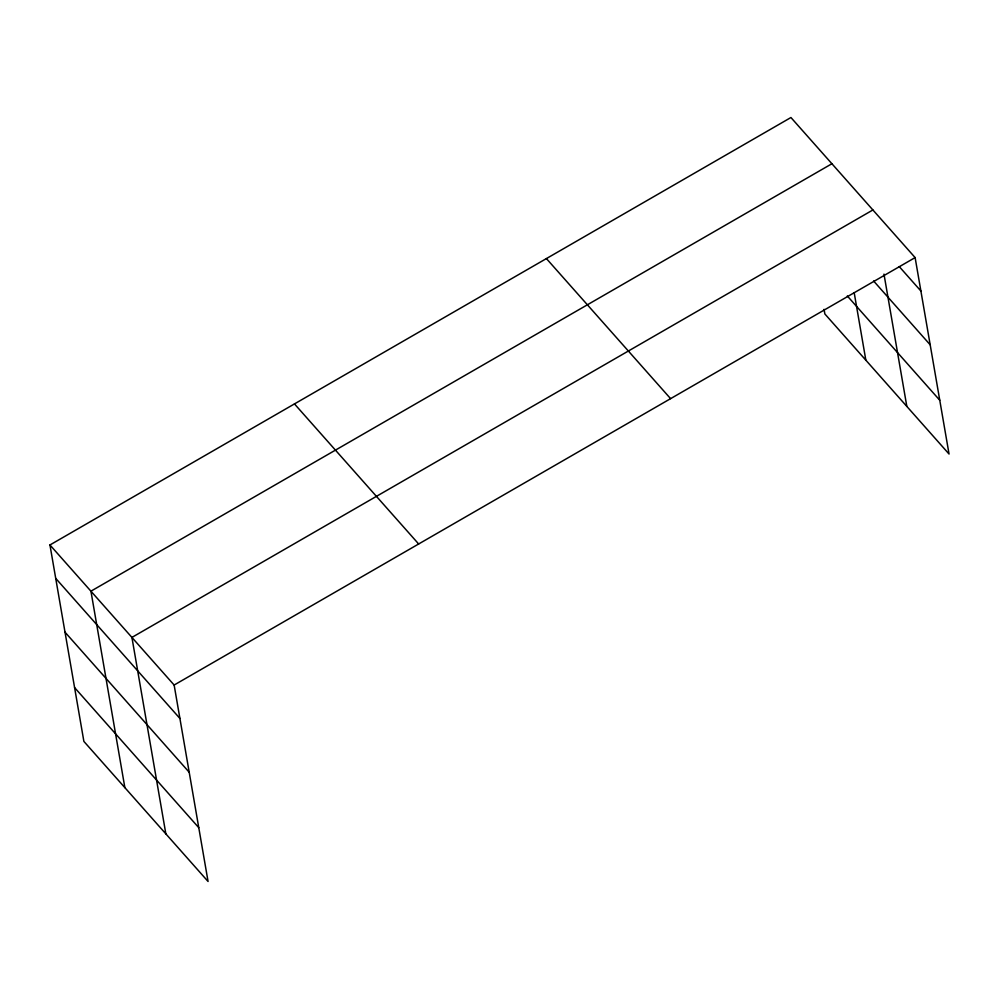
<?xml version="1.0" encoding="UTF-8"?>
<svg xmlns="http://www.w3.org/2000/svg" width="999" height="999" viewBox="0 0 999 999"><rect width="100%" height="100%" fill="white"/><g stroke="black" fill="none" stroke-linecap="round" stroke-linejoin="round"><path stroke-width="1.5" d="M49.95 544.967L174.138 685.039L208.067 881.48L83.879 741.408L49.95 544.967L790.933 117.52L915.121 257.592L949.05 454.033L824.862 313.961L824.063 309.353M831.917 163.736L90.934 591.183L124.863 787.637M872.889 209.965L131.918 637.412L165.846 833.853M174.138 685.039L915.121 257.592M899.262 266.608L920.891 291.009M873.613 280.994L930.181 344.805M847.327 295.979L939.759 400.237M546.403 258.579L670.591 398.651M294.468 403.908L418.656 543.98M55.719 578.371L179.907 718.456M65.01 632.167L189.198 772.252M74.588 687.599L198.776 827.684M883.978 274.126L906.83 406.406M854.22 292.894L865.846 360.189"/></g></svg>
